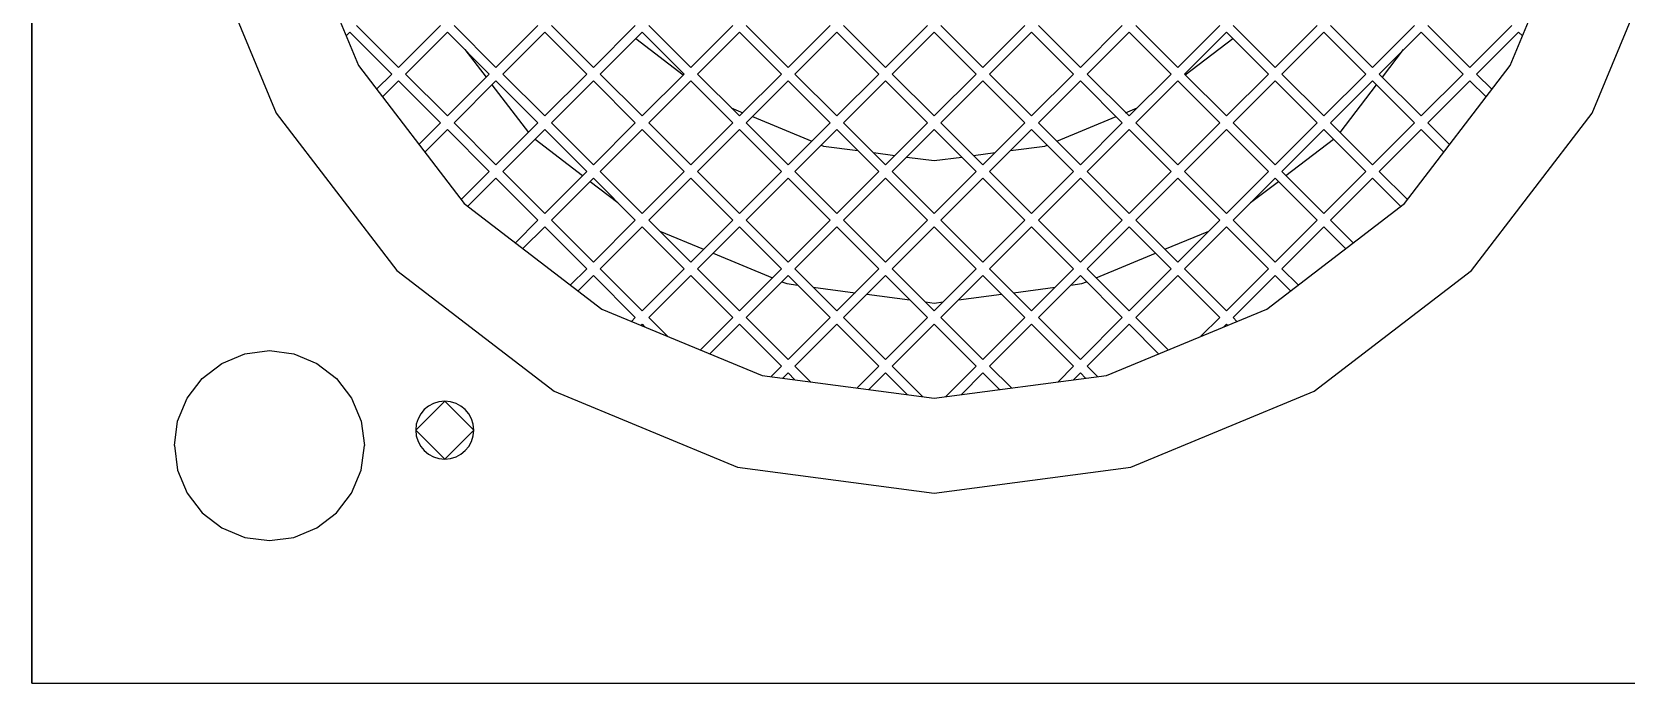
# Model space of a CAD drawing. Header units: inches. Extents: x 0 to 840, y -594 to 0.
# Drawn here: x 252.11 to 285.67, y -238.08 to -224.37 of the extents above; entities that cross this region are included whole.
import ezdxf

# ---------------------------------------------------------------- set-up
doc = ezdxf.new("R2010")
doc.units = ezdxf.units.IN
doc.header["$MEASUREMENT"] = 0

msp = doc.modelspace()

# ---------------------------------------------------------------- linework, layer by layer
at = {"color": 18, "true_color": 0x000000}
for p, q in [((252.106, -198.084), (252.106, -238.084)), ((252.106, -238.084), (252.106, -198.084)), ((252.106, -198.084), (252.106, -238.084)), ((252.106, -238.084), (252.106, -198.084)), ((257.584, -221.708), (258.982, -225.084)), ((257.584, -221.708), (258.982, -225.084)), ((283.23, -225.084), (284.63, -221.708)), ((283.23, -225.084), (284.63, -221.708)), ((255.652, -222.224), (257.25, -226.084)), ((255.652, -222.224), (257.25, -226.084)), ((284.962, -226.084), (286.56, -222.224)), ((284.962, -226.084), (286.56, -222.224)), ((258.722, -224.458), (258.802, -224.378)), ((258.722, -224.458), (258.802, -224.378)), ((258.802, -224.378), (259.686, -225.26)), ((258.802, -224.378), (259.686, -225.26)), ((258.944, -224.236), (259.828, -225.12)), ((258.944, -224.236), (259.828, -225.12)), ((259.828, -225.12), (260.712, -224.236)), ((259.828, -225.12), (260.712, -224.236)), ((259.97, -225.26), (260.854, -224.378)), ((259.97, -225.26), (260.854, -224.378)), ((260.854, -224.378), (261.736, -225.26)), ((260.854, -224.378), (261.736, -225.26)), ((260.994, -224.236), (261.878, -225.12)), ((260.994, -224.236), (261.878, -225.12)), ((261.878, -225.12), (262.762, -224.236)), ((261.878, -225.12), (262.762, -224.236)), ((262.02, -225.26), (262.904, -224.378)), ((262.02, -225.26), (262.904, -224.378)), ((262.904, -224.378), (263.788, -225.26)), ((262.904, -224.378), (263.788, -225.26)), ((263.046, -224.236), (263.93, -225.12)), ((263.046, -224.236), (263.93, -225.12)), ((263.93, -225.12), (264.812, -224.236)), ((263.93, -225.12), (264.812, -224.236)), ((264.07, -225.26), (264.954, -224.378)), ((264.07, -225.26), (264.954, -224.378)), ((264.822, -224.51), (265.822, -225.276)), ((264.822, -224.51), (265.822, -225.276)), ((264.954, -224.378), (265.838, -225.26)), ((264.954, -224.378), (265.838, -225.26)), ((265.096, -224.236), (265.98, -225.12)), ((265.096, -224.236), (265.98, -225.12)), ((265.98, -225.12), (266.864, -224.236)), ((265.98, -225.12), (266.864, -224.236)), ((266.122, -225.26), (267.004, -224.378)), ((266.122, -225.26), (267.004, -224.378)), ((267.004, -224.378), (267.888, -225.26)), ((267.004, -224.378), (267.888, -225.26)), ((267.146, -224.236), (268.03, -225.12)), ((267.146, -224.236), (268.03, -225.12)), ((268.03, -225.12), (268.914, -224.236)), ((268.03, -225.12), (268.914, -224.236)), ((268.172, -225.26), (269.056, -224.378)), ((268.172, -225.26), (269.056, -224.378)), ((269.056, -224.378), (269.94, -225.26)), ((269.056, -224.378), (269.94, -225.26)), ((269.196, -224.236), (270.08, -225.12)), ((269.196, -224.236), (270.08, -225.12)), ((270.08, -225.12), (270.964, -224.236)), ((270.08, -225.12), (270.964, -224.236)), ((270.222, -225.26), (271.106, -224.378)), ((270.222, -225.26), (271.106, -224.378)), ((271.106, -224.378), (271.99, -225.26)), ((271.106, -224.378), (271.99, -225.26)), ((271.248, -224.236), (272.132, -225.12)), ((271.248, -224.236), (272.132, -225.12)), ((272.132, -225.12), (273.016, -224.236)), ((272.132, -225.12), (273.016, -224.236)), ((272.272, -225.26), (273.156, -224.378)), ((272.272, -225.26), (273.156, -224.378)), ((273.156, -224.378), (274.04, -225.26)), ((273.156, -224.378), (274.04, -225.26)), ((273.298, -224.236), (274.182, -225.12)), ((273.298, -224.236), (274.182, -225.12)), ((274.182, -225.12), (275.066, -224.236)), ((274.182, -225.12), (275.066, -224.236)), ((274.324, -225.26), (275.208, -224.378)), ((274.324, -225.26), (275.208, -224.378)), ((275.208, -224.378), (276.092, -225.26)), ((275.208, -224.378), (276.092, -225.26)), ((275.348, -224.236), (276.232, -225.12)), ((275.348, -224.236), (276.232, -225.12)), ((276.232, -225.12), (277.116, -224.236)), ((276.232, -225.12), (277.116, -224.236)), ((276.374, -225.26), (277.258, -224.378)), ((276.374, -225.26), (277.258, -224.378)), ((276.39, -225.276), (277.39, -224.51)), ((276.39, -225.276), (277.39, -224.51)), ((277.258, -224.378), (278.142, -225.26)), ((277.258, -224.378), (278.142, -225.26)), ((277.4, -224.236), (278.284, -225.12)), ((277.4, -224.236), (278.284, -225.12)), ((278.284, -225.12), (279.168, -224.236)), ((278.284, -225.12), (279.168, -224.236)), ((278.424, -225.26), (279.308, -224.378)), ((278.424, -225.26), (279.308, -224.378)), ((279.308, -224.378), (280.192, -225.26)), ((279.308, -224.378), (280.192, -225.26)), ((279.45, -224.236), (280.334, -225.12)), ((279.45, -224.236), (280.334, -225.12)), ((280.334, -225.12), (281.218, -224.236)), ((280.334, -225.12), (281.218, -224.236)), ((280.476, -225.26), (281.36, -224.378)), ((280.476, -225.26), (281.36, -224.378)), ((281.36, -224.378), (282.244, -225.26)), ((281.36, -224.378), (282.244, -225.26)), ((281.5, -224.236), (282.384, -225.12)), ((281.5, -224.236), (282.384, -225.12)), ((282.384, -225.12), (283.268, -224.236)), ((282.384, -225.12), (283.268, -224.236)), ((282.526, -225.26), (283.41, -224.378)), ((282.526, -225.26), (283.41, -224.378)), ((283.41, -224.378), (283.49, -224.458)), ((283.41, -224.378), (283.49, -224.458)), ((261.222, -224.746), (261.67, -225.328)), ((261.222, -224.746), (261.67, -225.328)), ((261.222, -224.746), (261.67, -225.328)), ((261.222, -224.746), (261.67, -225.328)), ((280.544, -225.328), (280.99, -224.746)), ((280.544, -225.328), (280.99, -224.746)), ((280.544, -225.328), (280.99, -224.746)), ((280.544, -225.328), (280.99, -224.746)), ((258.982, -225.084), (261.206, -227.984)), ((258.982, -225.084), (261.206, -227.984)), ((281.006, -227.984), (283.23, -225.084)), ((281.006, -227.984), (283.23, -225.084)), ((259.364, -225.582), (259.686, -225.26)), ((259.364, -225.582), (259.686, -225.26)), ((259.488, -225.742), (259.828, -225.402)), ((259.488, -225.742), (259.828, -225.402)), ((259.828, -225.402), (260.712, -226.286)), ((259.828, -225.402), (260.712, -226.286)), ((259.97, -225.26), (260.854, -226.144)), ((259.97, -225.26), (260.854, -226.144)), ((260.854, -226.144), (261.736, -225.26)), ((260.854, -226.144), (261.736, -225.26)), ((260.994, -226.286), (261.878, -225.402)), ((260.994, -226.286), (261.878, -225.402)), ((261.792, -225.488), (262.56, -226.49)), ((261.792, -225.488), (262.56, -226.49)), ((261.792, -225.488), (262.56, -226.49)), ((261.792, -225.488), (262.56, -226.49)), ((261.878, -225.402), (262.762, -226.286)), ((261.878, -225.402), (262.762, -226.286)), ((262.02, -225.26), (262.904, -226.144)), ((262.02, -225.26), (262.904, -226.144)), ((262.904, -226.144), (263.788, -225.26)), ((262.904, -226.144), (263.788, -225.26)), ((263.046, -226.286), (263.93, -225.402)), ((263.046, -226.286), (263.93, -225.402)), ((263.93, -225.402), (264.812, -226.286)), ((263.93, -225.402), (264.812, -226.286)), ((264.07, -225.26), (264.954, -226.144)), ((264.07, -225.26), (264.954, -226.144)), ((264.954, -226.144), (265.838, -225.26)), ((264.954, -226.144), (265.838, -225.26)), ((265.096, -226.286), (265.98, -225.402)), ((265.096, -226.286), (265.98, -225.402)), ((265.98, -225.402), (266.864, -226.286)), ((265.98, -225.402), (266.864, -226.286)), ((266.122, -225.26), (267.004, -226.144)), ((266.122, -225.26), (267.004, -226.144)), ((267.004, -226.144), (267.888, -225.26)), ((267.004, -226.144), (267.888, -225.26)), ((267.146, -226.286), (268.03, -225.402)), ((267.146, -226.286), (268.03, -225.402)), ((268.03, -225.402), (268.914, -226.286)), ((268.03, -225.402), (268.914, -226.286)), ((268.172, -225.26), (269.056, -226.144)), ((268.172, -225.26), (269.056, -226.144)), ((269.056, -226.144), (269.94, -225.26)), ((269.056, -226.144), (269.94, -225.26)), ((269.196, -226.286), (270.08, -225.402)), ((269.196, -226.286), (270.08, -225.402)), ((270.08, -225.402), (270.964, -226.286)), ((270.08, -225.402), (270.964, -226.286)), ((270.222, -225.26), (271.106, -226.144)), ((270.222, -225.26), (271.106, -226.144)), ((271.106, -226.144), (271.99, -225.26)), ((271.106, -226.144), (271.99, -225.26)), ((271.248, -226.286), (272.132, -225.402)), ((271.248, -226.286), (272.132, -225.402)), ((272.132, -225.402), (273.016, -226.286)), ((272.132, -225.402), (273.016, -226.286)), ((272.272, -225.26), (273.156, -226.144)), ((272.272, -225.26), (273.156, -226.144)), ((273.156, -226.144), (274.04, -225.26)), ((273.156, -226.144), (274.04, -225.26)), ((273.298, -226.286), (274.182, -225.402)), ((273.298, -226.286), (274.182, -225.402)), ((274.182, -225.402), (275.066, -226.286)), ((274.182, -225.402), (275.066, -226.286)), ((274.324, -225.26), (275.208, -226.144)), ((274.324, -225.26), (275.208, -226.144)), ((275.208, -226.144), (276.092, -225.26)), ((275.208, -226.144), (276.092, -225.26)), ((275.348, -226.286), (276.232, -225.402)), ((275.348, -226.286), (276.232, -225.402)), ((276.232, -225.402), (277.116, -226.286)), ((276.232, -225.402), (277.116, -226.286)), ((276.374, -225.26), (277.258, -226.144)), ((276.374, -225.26), (277.258, -226.144)), ((277.258, -226.144), (278.142, -225.26)), ((277.258, -226.144), (278.142, -225.26)), ((277.4, -226.286), (278.284, -225.402)), ((277.4, -226.286), (278.284, -225.402)), ((278.284, -225.402), (279.168, -226.286)), ((278.284, -225.402), (279.168, -226.286)), ((278.424, -225.26), (279.308, -226.144)), ((278.424, -225.26), (279.308, -226.144)), ((279.308, -226.144), (280.192, -225.26)), ((279.308, -226.144), (280.192, -225.26)), ((279.45, -226.286), (280.334, -225.402)), ((279.45, -226.286), (280.334, -225.402)), ((279.652, -226.49), (280.42, -225.488)), ((279.652, -226.49), (280.42, -225.488)), ((279.652, -226.49), (280.42, -225.488)), ((279.652, -226.49), (280.42, -225.488)), ((280.334, -225.402), (281.218, -226.286)), ((280.334, -225.402), (281.218, -226.286)), ((280.476, -225.26), (281.36, -226.144)), ((280.476, -225.26), (281.36, -226.144)), ((281.36, -226.144), (282.244, -225.26)), ((281.36, -226.144), (282.244, -225.26)), ((281.5, -226.286), (282.384, -225.402)), ((281.5, -226.286), (282.384, -225.402)), ((282.384, -225.402), (282.724, -225.742)), ((282.384, -225.402), (282.724, -225.742)), ((282.526, -225.26), (282.848, -225.582)), ((282.526, -225.26), (282.848, -225.582)), ((257.25, -226.084), (259.792, -229.398)), ((257.25, -226.084), (259.792, -229.398)), ((266.832, -225.972), (267.076, -226.074)), ((266.832, -225.972), (267.076, -226.074)), ((267.276, -226.156), (268.526, -226.674)), ((267.276, -226.156), (268.526, -226.674)), ((273.686, -226.674), (274.936, -226.156)), ((273.686, -226.674), (274.936, -226.156)), ((275.136, -226.074), (275.38, -225.972)), ((275.136, -226.074), (275.38, -225.972)), ((282.42, -229.398), (284.962, -226.084)), ((282.42, -229.398), (284.962, -226.084)), ((260.254, -226.744), (260.712, -226.286)), ((260.254, -226.744), (260.712, -226.286)), ((260.378, -226.904), (260.854, -226.428)), ((260.378, -226.904), (260.854, -226.428)), ((260.854, -226.428), (261.736, -227.312)), ((260.854, -226.428), (261.736, -227.312)), ((260.994, -226.286), (261.878, -227.17)), ((260.994, -226.286), (261.878, -227.17)), ((261.878, -227.17), (262.762, -226.286)), ((261.878, -227.17), (262.762, -226.286)), ((262.02, -227.312), (262.904, -226.428)), ((262.02, -227.312), (262.904, -226.428)), ((262.904, -226.428), (263.788, -227.312)), ((262.904, -226.428), (263.788, -227.312)), ((263.046, -226.286), (263.93, -227.17)), ((263.046, -226.286), (263.93, -227.17)), ((263.93, -227.17), (264.812, -226.286)), ((263.93, -227.17), (264.812, -226.286)), ((264.07, -227.312), (264.954, -226.428)), ((264.07, -227.312), (264.954, -226.428)), ((264.954, -226.428), (265.838, -227.312)), ((264.954, -226.428), (265.838, -227.312)), ((265.096, -226.286), (265.98, -227.17)), ((265.096, -226.286), (265.98, -227.17)), ((265.98, -227.17), (266.864, -226.286)), ((265.98, -227.17), (266.864, -226.286)), ((266.122, -227.312), (267.004, -226.428)), ((266.122, -227.312), (267.004, -226.428)), ((267.004, -226.428), (267.888, -227.312)), ((267.004, -226.428), (267.888, -227.312)), ((267.146, -226.286), (268.03, -227.17)), ((267.146, -226.286), (268.03, -227.17)), ((268.03, -227.17), (268.914, -226.286)), ((268.03, -227.17), (268.914, -226.286)), ((268.172, -227.312), (269.056, -226.428)), ((268.172, -227.312), (269.056, -226.428)), ((269.056, -226.428), (269.94, -227.312)), ((269.056, -226.428), (269.94, -227.312)), ((269.196, -226.286), (270.08, -227.17)), ((269.196, -226.286), (270.08, -227.17)), ((270.08, -227.17), (270.964, -226.286)), ((270.08, -227.17), (270.964, -226.286)), ((270.222, -227.312), (271.106, -226.428)), ((270.222, -227.312), (271.106, -226.428)), ((271.106, -226.428), (271.99, -227.312)), ((271.106, -226.428), (271.99, -227.312)), ((271.248, -226.286), (272.132, -227.17)), ((271.248, -226.286), (272.132, -227.17)), ((272.132, -227.17), (273.016, -226.286)), ((272.132, -227.17), (273.016, -226.286)), ((272.272, -227.312), (273.156, -226.428)), ((272.272, -227.312), (273.156, -226.428)), ((273.156, -226.428), (274.04, -227.312)), ((273.156, -226.428), (274.04, -227.312)), ((273.298, -226.286), (274.182, -227.17)), ((273.298, -226.286), (274.182, -227.17)), ((274.182, -227.17), (275.066, -226.286)), ((274.182, -227.17), (275.066, -226.286)), ((274.324, -227.312), (275.208, -226.428)), ((274.324, -227.312), (275.208, -226.428)), ((275.208, -226.428), (276.092, -227.312)), ((275.208, -226.428), (276.092, -227.312)), ((275.348, -226.286), (276.232, -227.17)), ((275.348, -226.286), (276.232, -227.17)), ((276.232, -227.17), (277.116, -226.286)), ((276.232, -227.17), (277.116, -226.286)), ((276.374, -227.312), (277.258, -226.428)), ((276.374, -227.312), (277.258, -226.428)), ((277.258, -226.428), (278.142, -227.312)), ((277.258, -226.428), (278.142, -227.312)), ((277.4, -226.286), (278.284, -227.17)), ((277.4, -226.286), (278.284, -227.17)), ((278.284, -227.17), (279.168, -226.286)), ((278.284, -227.17), (279.168, -226.286)), ((278.424, -227.312), (279.308, -226.428)), ((278.424, -227.312), (279.308, -226.428)), ((279.308, -226.428), (280.192, -227.312)), ((279.308, -226.428), (280.192, -227.312)), ((279.45, -226.286), (280.334, -227.17)), ((279.45, -226.286), (280.334, -227.17)), ((280.334, -227.17), (281.218, -226.286)), ((280.334, -227.17), (281.218, -226.286)), ((280.476, -227.312), (281.36, -226.428)), ((280.476, -227.312), (281.36, -226.428)), ((281.36, -226.428), (281.834, -226.904)), ((281.36, -226.428), (281.834, -226.904)), ((281.5, -226.286), (281.958, -226.744)), ((281.5, -226.286), (281.958, -226.744)), ((262.7, -226.63), (263.702, -227.398)), ((262.7, -226.63), (263.702, -227.398)), ((262.7, -226.63), (263.702, -227.398)), ((262.7, -226.63), (263.702, -227.398)), ((268.726, -226.756), (268.776, -226.778)), ((268.726, -226.756), (268.776, -226.778)), ((268.776, -226.778), (269.5, -226.872)), ((268.776, -226.778), (269.5, -226.872)), ((269.826, -226.916), (270.276, -226.974)), ((269.826, -226.916), (270.276, -226.974)), ((271.936, -226.974), (272.386, -226.916)), ((271.936, -226.974), (272.386, -226.916)), ((272.712, -226.872), (273.436, -226.778)), ((272.712, -226.872), (273.436, -226.778)), ((273.436, -226.778), (273.486, -226.756)), ((273.436, -226.778), (273.486, -226.756)), ((278.512, -227.398), (279.512, -226.63)), ((278.512, -227.398), (279.512, -226.63)), ((278.512, -227.398), (279.512, -226.63)), ((278.512, -227.398), (279.512, -226.63)), ((270.526, -227.008), (271.106, -227.084)), ((270.526, -227.008), (271.106, -227.084)), ((271.106, -227.084), (271.686, -227.008)), ((271.106, -227.084), (271.686, -227.008)), ((261.146, -227.904), (261.736, -227.312)), ((261.146, -227.904), (261.736, -227.312)), ((261.286, -228.044), (261.878, -227.454)), ((261.286, -228.044), (261.878, -227.454)), ((261.878, -227.454), (262.762, -228.336)), ((261.878, -227.454), (262.762, -228.336)), ((262.02, -227.312), (262.904, -228.196)), ((262.02, -227.312), (262.904, -228.196)), ((262.904, -228.196), (263.788, -227.312)), ((262.904, -228.196), (263.788, -227.312)), ((263.046, -228.336), (263.93, -227.454)), ((263.046, -228.336), (263.93, -227.454)), ((263.862, -227.52), (264.444, -227.968)), ((263.862, -227.52), (264.444, -227.968)), ((263.862, -227.52), (264.444, -227.968)), ((263.862, -227.52), (264.444, -227.968)), ((263.93, -227.454), (264.812, -228.336)), ((263.93, -227.454), (264.812, -228.336)), ((264.07, -227.312), (264.954, -228.196)), ((264.07, -227.312), (264.954, -228.196)), ((264.954, -228.196), (265.838, -227.312)), ((264.954, -228.196), (265.838, -227.312)), ((265.096, -228.336), (265.98, -227.454)), ((265.096, -228.336), (265.98, -227.454)), ((265.98, -227.454), (266.864, -228.336)), ((265.98, -227.454), (266.864, -228.336)), ((266.122, -227.312), (267.004, -228.196)), ((266.122, -227.312), (267.004, -228.196)), ((267.004, -228.196), (267.888, -227.312)), ((267.004, -228.196), (267.888, -227.312)), ((267.146, -228.336), (268.03, -227.454)), ((267.146, -228.336), (268.03, -227.454)), ((268.03, -227.454), (268.914, -228.336)), ((268.03, -227.454), (268.914, -228.336)), ((268.172, -227.312), (269.056, -228.196)), ((268.172, -227.312), (269.056, -228.196)), ((269.056, -228.196), (269.94, -227.312)), ((269.056, -228.196), (269.94, -227.312)), ((269.196, -228.336), (270.08, -227.454)), ((269.196, -228.336), (270.08, -227.454)), ((270.08, -227.454), (270.964, -228.336)), ((270.08, -227.454), (270.964, -228.336)), ((270.222, -227.312), (271.106, -228.196)), ((270.222, -227.312), (271.106, -228.196)), ((271.106, -228.196), (271.99, -227.312)), ((271.106, -228.196), (271.99, -227.312)), ((271.248, -228.336), (272.132, -227.454)), ((271.248, -228.336), (272.132, -227.454)), ((272.132, -227.454), (273.016, -228.336)), ((272.132, -227.454), (273.016, -228.336)), ((272.272, -227.312), (273.156, -228.196)), ((272.272, -227.312), (273.156, -228.196)), ((273.156, -228.196), (274.04, -227.312)), ((273.156, -228.196), (274.04, -227.312)), ((273.298, -228.336), (274.182, -227.454)), ((273.298, -228.336), (274.182, -227.454)), ((274.182, -227.454), (275.066, -228.336)), ((274.182, -227.454), (275.066, -228.336)), ((274.324, -227.312), (275.208, -228.196)), ((274.324, -227.312), (275.208, -228.196)), ((275.208, -228.196), (276.092, -227.312)), ((275.208, -228.196), (276.092, -227.312)), ((275.348, -228.336), (276.232, -227.454)), ((275.348, -228.336), (276.232, -227.454)), ((276.232, -227.454), (277.116, -228.336)), ((276.232, -227.454), (277.116, -228.336)), ((276.374, -227.312), (277.258, -228.196)), ((276.374, -227.312), (277.258, -228.196)), ((277.258, -228.196), (278.142, -227.312)), ((277.258, -228.196), (278.142, -227.312)), ((277.4, -228.336), (278.284, -227.454)), ((277.4, -228.336), (278.284, -227.454)), ((277.768, -227.968), (278.352, -227.52)), ((277.768, -227.968), (278.352, -227.52)), ((277.768, -227.968), (278.352, -227.52)), ((277.768, -227.968), (278.352, -227.52)), ((278.284, -227.454), (279.168, -228.336)), ((278.284, -227.454), (279.168, -228.336)), ((278.424, -227.312), (279.308, -228.196)), ((278.424, -227.312), (279.308, -228.196)), ((279.308, -228.196), (280.192, -227.312)), ((279.308, -228.196), (280.192, -227.312)), ((279.45, -228.336), (280.334, -227.454)), ((279.45, -228.336), (280.334, -227.454)), ((280.334, -227.454), (280.926, -228.044)), ((280.334, -227.454), (280.926, -228.044)), ((280.476, -227.312), (281.068, -227.904)), ((280.476, -227.312), (281.068, -227.904)), ((261.206, -227.984), (261.206, -227.984)), ((261.206, -227.984), (264.106, -230.208)), ((261.206, -227.984), (261.206, -227.984)), ((261.206, -227.984), (264.106, -230.208)), ((278.106, -230.208), (281.006, -227.984)), ((278.106, -230.208), (281.006, -227.984)), ((281.006, -227.984), (281.006, -227.984)), ((281.006, -227.984), (281.006, -227.984)), ((262.286, -228.812), (262.762, -228.336)), ((262.286, -228.812), (262.762, -228.336)), ((262.446, -228.936), (262.904, -228.478)), ((262.446, -228.936), (262.904, -228.478)), ((262.904, -228.478), (263.788, -229.362)), ((262.904, -228.478), (263.788, -229.362)), ((263.046, -228.336), (263.93, -229.22)), ((263.046, -228.336), (263.93, -229.22)), ((263.93, -229.22), (264.812, -228.336)), ((263.93, -229.22), (264.812, -228.336)), ((264.07, -229.362), (264.954, -228.478)), ((264.07, -229.362), (264.954, -228.478)), ((264.954, -228.478), (265.838, -229.362)), ((264.954, -228.478), (265.838, -229.362)), ((265.096, -228.336), (265.98, -229.22)), ((265.096, -228.336), (265.98, -229.22)), ((265.326, -228.568), (266.25, -228.95)), ((265.326, -228.568), (266.25, -228.95)), ((265.326, -228.568), (266.25, -228.95)), ((265.326, -228.568), (266.25, -228.95)), ((265.98, -229.22), (266.864, -228.336)), ((265.98, -229.22), (266.864, -228.336)), ((266.122, -229.362), (267.004, -228.478)), ((266.122, -229.362), (267.004, -228.478)), ((267.004, -228.478), (267.888, -229.362)), ((267.004, -228.478), (267.888, -229.362)), ((267.146, -228.336), (268.03, -229.22)), ((267.146, -228.336), (268.03, -229.22)), ((268.03, -229.22), (268.914, -228.336)), ((268.03, -229.22), (268.914, -228.336)), ((268.172, -229.362), (269.056, -228.478)), ((268.172, -229.362), (269.056, -228.478)), ((269.056, -228.478), (269.94, -229.362)), ((269.056, -228.478), (269.94, -229.362)), ((269.196, -228.336), (270.08, -229.22)), ((269.196, -228.336), (270.08, -229.22)), ((270.08, -229.22), (270.964, -228.336)), ((270.08, -229.22), (270.964, -228.336)), ((270.222, -229.362), (271.106, -228.478)), ((270.222, -229.362), (271.106, -228.478)), ((271.106, -228.478), (271.99, -229.362)), ((271.106, -228.478), (271.99, -229.362)), ((271.248, -228.336), (272.132, -229.22)), ((271.248, -228.336), (272.132, -229.22)), ((272.132, -229.22), (273.016, -228.336)), ((272.132, -229.22), (273.016, -228.336)), ((272.272, -229.362), (273.156, -228.478)), ((272.272, -229.362), (273.156, -228.478)), ((273.156, -228.478), (274.04, -229.362)), ((273.156, -228.478), (274.04, -229.362)), ((273.298, -228.336), (274.182, -229.22)), ((273.298, -228.336), (274.182, -229.22)), ((274.182, -229.22), (275.066, -228.336)), ((274.182, -229.22), (275.066, -228.336)), ((274.324, -229.362), (275.208, -228.478)), ((274.324, -229.362), (275.208, -228.478)), ((275.208, -228.478), (276.092, -229.362)), ((275.208, -228.478), (276.092, -229.362)), ((275.348, -228.336), (276.232, -229.22)), ((275.348, -228.336), (276.232, -229.22)), ((275.962, -228.95), (276.886, -228.568)), ((275.962, -228.95), (276.886, -228.568)), ((275.962, -228.95), (276.886, -228.568)), ((275.962, -228.95), (276.886, -228.568)), ((276.232, -229.22), (277.116, -228.336)), ((276.232, -229.22), (277.116, -228.336)), ((276.374, -229.362), (277.258, -228.478)), ((276.374, -229.362), (277.258, -228.478)), ((277.258, -228.478), (278.142, -229.362)), ((277.258, -228.478), (278.142, -229.362)), ((277.4, -228.336), (278.284, -229.22)), ((277.4, -228.336), (278.284, -229.22)), ((278.284, -229.22), (279.168, -228.336)), ((278.284, -229.22), (279.168, -228.336)), ((278.424, -229.362), (279.308, -228.478)), ((278.424, -229.362), (279.308, -228.478)), ((279.308, -228.478), (279.766, -228.936)), ((279.308, -228.478), (279.766, -228.936)), ((279.45, -228.336), (279.926, -228.812)), ((279.45, -228.336), (279.926, -228.812)), ((266.45, -229.032), (267.7, -229.55)), ((266.45, -229.032), (267.7, -229.55)), ((266.45, -229.032), (267.7, -229.55)), ((266.45, -229.032), (267.7, -229.55)), ((274.512, -229.55), (275.762, -229.032)), ((274.512, -229.55), (275.762, -229.032)), ((274.512, -229.55), (275.762, -229.032)), ((274.512, -229.55), (275.762, -229.032)), ((259.792, -229.398), (263.106, -231.94)), ((259.792, -229.398), (263.106, -231.94)), ((263.448, -229.702), (263.788, -229.362)), ((263.448, -229.702), (263.788, -229.362)), ((263.608, -229.826), (263.93, -229.504)), ((263.608, -229.826), (263.93, -229.504)), ((263.93, -229.504), (264.812, -230.388)), ((263.93, -229.504), (264.812, -230.388)), ((264.07, -229.362), (264.954, -230.246)), ((264.07, -229.362), (264.954, -230.246)), ((264.954, -230.246), (265.838, -229.362)), ((264.954, -230.246), (265.838, -229.362)), ((265.096, -230.388), (265.98, -229.504)), ((265.096, -230.388), (265.98, -229.504)), ((265.98, -229.504), (266.864, -230.388)), ((265.98, -229.504), (266.864, -230.388)), ((266.122, -229.362), (267.004, -230.246)), ((266.122, -229.362), (267.004, -230.246)), ((267.004, -230.246), (267.888, -229.362)), ((267.004, -230.246), (267.888, -229.362)), ((267.146, -230.388), (268.03, -229.504)), ((267.146, -230.388), (268.03, -229.504)), ((268.03, -229.504), (268.914, -230.388)), ((268.03, -229.504), (268.914, -230.388)), ((268.172, -229.362), (269.056, -230.246)), ((268.172, -229.362), (269.056, -230.246)), ((269.056, -230.246), (269.94, -229.362)), ((269.056, -230.246), (269.94, -229.362)), ((269.196, -230.388), (270.08, -229.504)), ((269.196, -230.388), (270.08, -229.504)), ((270.08, -229.504), (270.964, -230.388)), ((270.08, -229.504), (270.964, -230.388)), ((270.222, -229.362), (271.106, -230.246)), ((270.222, -229.362), (271.106, -230.246)), ((271.106, -230.246), (271.99, -229.362)), ((271.106, -230.246), (271.99, -229.362)), ((271.248, -230.388), (272.132, -229.504)), ((271.248, -230.388), (272.132, -229.504)), ((272.132, -229.504), (273.016, -230.388)), ((272.132, -229.504), (273.016, -230.388)), ((272.272, -229.362), (273.156, -230.246)), ((272.272, -229.362), (273.156, -230.246)), ((273.156, -230.246), (274.04, -229.362)), ((273.156, -230.246), (274.04, -229.362)), ((273.298, -230.388), (274.182, -229.504)), ((273.298, -230.388), (274.182, -229.504)), ((274.182, -229.504), (275.066, -230.388)), ((274.182, -229.504), (275.066, -230.388)), ((274.324, -229.362), (275.208, -230.246)), ((274.324, -229.362), (275.208, -230.246)), ((275.208, -230.246), (276.092, -229.362)), ((275.208, -230.246), (276.092, -229.362)), ((275.348, -230.388), (276.232, -229.504)), ((275.348, -230.388), (276.232, -229.504)), ((276.232, -229.504), (277.116, -230.388)), ((276.232, -229.504), (277.116, -230.388)), ((276.374, -229.362), (277.258, -230.246)), ((276.374, -229.362), (277.258, -230.246)), ((277.258, -230.246), (278.142, -229.362)), ((277.258, -230.246), (278.142, -229.362)), ((277.4, -230.388), (278.284, -229.504)), ((277.4, -230.388), (278.284, -229.504)), ((278.284, -229.504), (278.606, -229.826)), ((278.284, -229.504), (278.606, -229.826)), ((278.424, -229.362), (278.766, -229.702)), ((278.424, -229.362), (278.766, -229.702)), ((279.106, -231.94), (282.42, -229.398)), ((279.106, -231.94), (282.42, -229.398)), ((267.9, -229.634), (268, -229.674)), ((267.9, -229.634), (268, -229.674)), ((267.9, -229.634), (268, -229.674)), ((267.9, -229.634), (268, -229.674)), ((268, -229.674), (268.232, -229.706)), ((268, -229.674), (268.232, -229.706)), ((268, -229.674), (268.232, -229.706)), ((268, -229.674), (268.232, -229.706)), ((268.558, -229.748), (269.438, -229.864)), ((268.558, -229.748), (269.438, -229.864)), ((268.558, -229.748), (269.438, -229.864)), ((268.558, -229.748), (269.438, -229.864)), ((269.688, -229.898), (270.594, -230.016)), ((269.688, -229.898), (270.594, -230.016)), ((269.688, -229.898), (270.594, -230.016)), ((269.688, -229.898), (270.594, -230.016)), ((271.618, -230.016), (272.524, -229.898)), ((271.618, -230.016), (272.524, -229.898)), ((271.618, -230.016), (272.524, -229.898)), ((271.618, -230.016), (272.524, -229.898)), ((272.774, -229.864), (273.654, -229.748)), ((272.774, -229.864), (273.654, -229.748)), ((272.774, -229.864), (273.654, -229.748)), ((272.774, -229.864), (273.654, -229.748)), ((273.98, -229.706), (274.212, -229.674)), ((273.98, -229.706), (274.212, -229.674)), ((273.98, -229.706), (274.212, -229.674)), ((273.98, -229.706), (274.212, -229.674)), ((274.212, -229.674), (274.312, -229.634)), ((274.212, -229.674), (274.312, -229.634)), ((274.212, -229.674), (274.312, -229.634)), ((274.212, -229.674), (274.312, -229.634)), ((264.106, -230.208), (267.482, -231.606)), ((264.106, -230.208), (267.482, -231.606)), ((270.92, -230.06), (271.106, -230.084)), ((270.92, -230.06), (271.106, -230.084)), ((270.92, -230.06), (271.106, -230.084)), ((270.92, -230.06), (271.106, -230.084)), ((271.106, -230.084), (271.292, -230.06)), ((271.106, -230.084), (271.292, -230.06)), ((271.106, -230.084), (271.292, -230.06)), ((271.106, -230.084), (271.292, -230.06)), ((274.73, -231.606), (278.106, -230.208)), ((274.73, -231.606), (278.106, -230.208)), ((264.732, -230.468), (264.812, -230.388)), ((264.732, -230.468), (264.812, -230.388)), ((264.932, -230.55), (264.954, -230.528)), ((264.932, -230.55), (264.954, -230.528)), ((264.954, -230.528), (265.006, -230.582)), ((264.954, -230.528), (265.006, -230.582)), ((265.096, -230.388), (265.49, -230.782)), ((265.096, -230.388), (265.49, -230.782)), ((266.182, -231.068), (266.864, -230.388)), ((266.182, -231.068), (266.864, -230.388)), ((266.382, -231.152), (267.004, -230.528)), ((266.382, -231.152), (267.004, -230.528)), ((267.004, -230.528), (267.888, -231.412)), ((267.004, -230.528), (267.888, -231.412)), ((267.146, -230.388), (268.03, -231.272)), ((267.146, -230.388), (268.03, -231.272)), ((268.03, -231.272), (268.914, -230.388)), ((268.03, -231.272), (268.914, -230.388)), ((268.172, -231.412), (269.056, -230.528)), ((268.172, -231.412), (269.056, -230.528)), ((269.056, -230.528), (269.94, -231.412)), ((269.056, -230.528), (269.94, -231.412)), ((269.196, -230.388), (270.08, -231.272)), ((269.196, -230.388), (270.08, -231.272)), ((270.08, -231.272), (270.964, -230.388)), ((270.08, -231.272), (270.964, -230.388)), ((270.222, -231.412), (271.106, -230.528)), ((270.222, -231.412), (271.106, -230.528)), ((271.106, -230.528), (271.99, -231.412)), ((271.106, -230.528), (271.99, -231.412)), ((271.248, -230.388), (272.132, -231.272)), ((271.248, -230.388), (272.132, -231.272)), ((272.132, -231.272), (273.016, -230.388)), ((272.132, -231.272), (273.016, -230.388)), ((272.272, -231.412), (273.156, -230.528)), ((272.272, -231.412), (273.156, -230.528)), ((273.156, -230.528), (274.04, -231.412)), ((273.156, -230.528), (274.04, -231.412)), ((273.298, -230.388), (274.182, -231.272)), ((273.298, -230.388), (274.182, -231.272)), ((274.182, -231.272), (275.066, -230.388)), ((274.182, -231.272), (275.066, -230.388)), ((274.324, -231.412), (275.208, -230.528)), ((274.324, -231.412), (275.208, -230.528)), ((275.208, -230.528), (275.83, -231.152)), ((275.208, -230.528), (275.83, -231.152)), ((275.348, -230.388), (276.03, -231.068)), ((275.348, -230.388), (276.03, -231.068)), ((276.722, -230.782), (277.116, -230.388)), ((276.722, -230.782), (277.116, -230.388)), ((277.206, -230.582), (277.258, -230.528)), ((277.206, -230.582), (277.258, -230.528)), ((277.258, -230.528), (277.28, -230.55)), ((277.258, -230.528), (277.28, -230.55)), ((277.4, -230.388), (277.48, -230.468)), ((277.4, -230.388), (277.48, -230.468)), ((256.106, -231.352), (256.588, -231.152)), ((256.106, -231.352), (256.588, -231.152)), ((256.588, -231.152), (257.106, -231.084)), ((256.588, -231.152), (257.106, -231.084)), ((257.106, -231.084), (257.624, -231.152)), ((257.106, -231.084), (257.624, -231.152)), ((257.624, -231.152), (258.106, -231.352)), ((257.624, -231.152), (258.106, -231.352)), ((255.692, -231.67), (256.106, -231.352)), ((255.692, -231.67), (256.106, -231.352)), ((258.106, -231.352), (258.52, -231.67)), ((258.106, -231.352), (258.52, -231.67)), ((267.482, -231.606), (271.106, -232.084)), ((267.482, -231.606), (271.106, -232.084)), ((267.67, -231.632), (267.888, -231.412)), ((267.67, -231.632), (267.888, -231.412)), ((267.92, -231.664), (268.03, -231.554)), ((267.92, -231.664), (268.03, -231.554)), ((268.03, -231.554), (268.174, -231.698)), ((268.03, -231.554), (268.174, -231.698)), ((268.172, -231.412), (268.5, -231.74)), ((268.172, -231.412), (268.5, -231.74)), ((269.482, -231.87), (269.94, -231.412)), ((269.482, -231.87), (269.94, -231.412)), ((269.732, -231.902), (270.08, -231.554)), ((269.732, -231.902), (270.08, -231.554)), ((270.08, -231.554), (270.536, -232.008)), ((270.08, -231.554), (270.536, -232.008)), ((270.222, -231.412), (270.862, -232.052)), ((270.222, -231.412), (270.862, -232.052)), ((271.106, -232.084), (274.73, -231.606)), ((271.106, -232.084), (274.73, -231.606)), ((271.352, -232.052), (271.99, -231.412)), ((271.352, -232.052), (271.99, -231.412)), ((271.678, -232.008), (272.132, -231.554)), ((271.678, -232.008), (272.132, -231.554)), ((272.132, -231.554), (272.48, -231.902)), ((272.132, -231.554), (272.48, -231.902)), ((272.272, -231.412), (272.73, -231.87)), ((272.272, -231.412), (272.73, -231.87)), ((273.712, -231.74), (274.04, -231.412)), ((273.712, -231.74), (274.04, -231.412)), ((274.038, -231.698), (274.182, -231.554)), ((274.038, -231.698), (274.182, -231.554)), ((274.182, -231.554), (274.292, -231.664)), ((274.182, -231.554), (274.292, -231.664)), ((274.324, -231.412), (274.542, -231.632)), ((274.324, -231.412), (274.542, -231.632)), ((255.374, -232.084), (255.692, -231.67)), ((255.374, -232.084), (255.692, -231.67)), ((258.52, -231.67), (258.838, -232.084)), ((258.52, -231.67), (258.838, -232.084)), ((263.106, -231.94), (266.966, -233.538)), ((263.106, -231.94), (266.966, -233.538)), ((275.248, -233.538), (279.106, -231.94)), ((275.248, -233.538), (279.106, -231.94)), ((255.174, -232.566), (255.374, -232.084)), ((255.174, -232.566), (255.374, -232.084)), ((258.838, -232.084), (259.038, -232.566)), ((258.838, -232.084), (259.038, -232.566)), ((260.799, -232.147), (260.187, -232.758)), ((261.41, -232.758), (260.799, -232.147)), ((255.106, -233.084), (255.174, -232.566)), ((255.106, -233.084), (255.174, -232.566)), ((259.038, -232.566), (259.106, -233.084)), ((259.038, -232.566), (259.106, -233.084)), ((260.187, -232.758), (260.799, -233.369)), ((260.799, -233.369), (261.41, -232.758)), ((255.106, -233.084), (255.174, -233.602)), ((255.106, -233.084), (255.174, -233.602)), ((259.038, -233.602), (259.106, -233.084)), ((259.038, -233.602), (259.106, -233.084)), ((255.174, -233.602), (255.374, -234.084)), ((255.174, -233.602), (255.374, -234.084)), ((258.838, -234.084), (259.038, -233.602)), ((258.838, -234.084), (259.038, -233.602)), ((266.966, -233.538), (271.106, -234.084)), ((266.966, -233.538), (271.106, -234.084)), ((271.106, -234.084), (275.248, -233.538)), ((271.106, -234.084), (275.248, -233.538)), ((255.374, -234.084), (255.692, -234.498)), ((255.374, -234.084), (255.692, -234.498)), ((258.52, -234.498), (258.838, -234.084)), ((258.52, -234.498), (258.838, -234.084)), ((255.692, -234.498), (256.106, -234.816)), ((255.692, -234.498), (256.106, -234.816)), ((258.106, -234.816), (258.52, -234.498)), ((258.106, -234.816), (258.52, -234.498)), ((256.106, -234.816), (256.588, -235.016)), ((256.106, -234.816), (256.588, -235.016)), ((257.624, -235.016), (258.106, -234.816)), ((257.624, -235.016), (258.106, -234.816)), ((256.588, -235.016), (257.106, -235.084)), ((256.588, -235.016), (257.106, -235.084)), ((257.106, -235.084), (257.624, -235.016)), ((257.106, -235.084), (257.624, -235.016)), ((252.106, -238.084), (342.106, -238.084)), ((252.106, -238.084), (342.106, -238.084)), ((252.106, -238.084), (342.106, -238.084)), ((252.106, -238.084), (342.106, -238.084))]:
    msp.add_line(p, q, dxfattribs=at)
for start, end in [(90, 180), (0, 90), (180, 270), (270, 0)]:
    msp.add_arc((260.799, -232.758), 0.611, start, end, dxfattribs=at)

doc.saveas('drawing.dxf')
